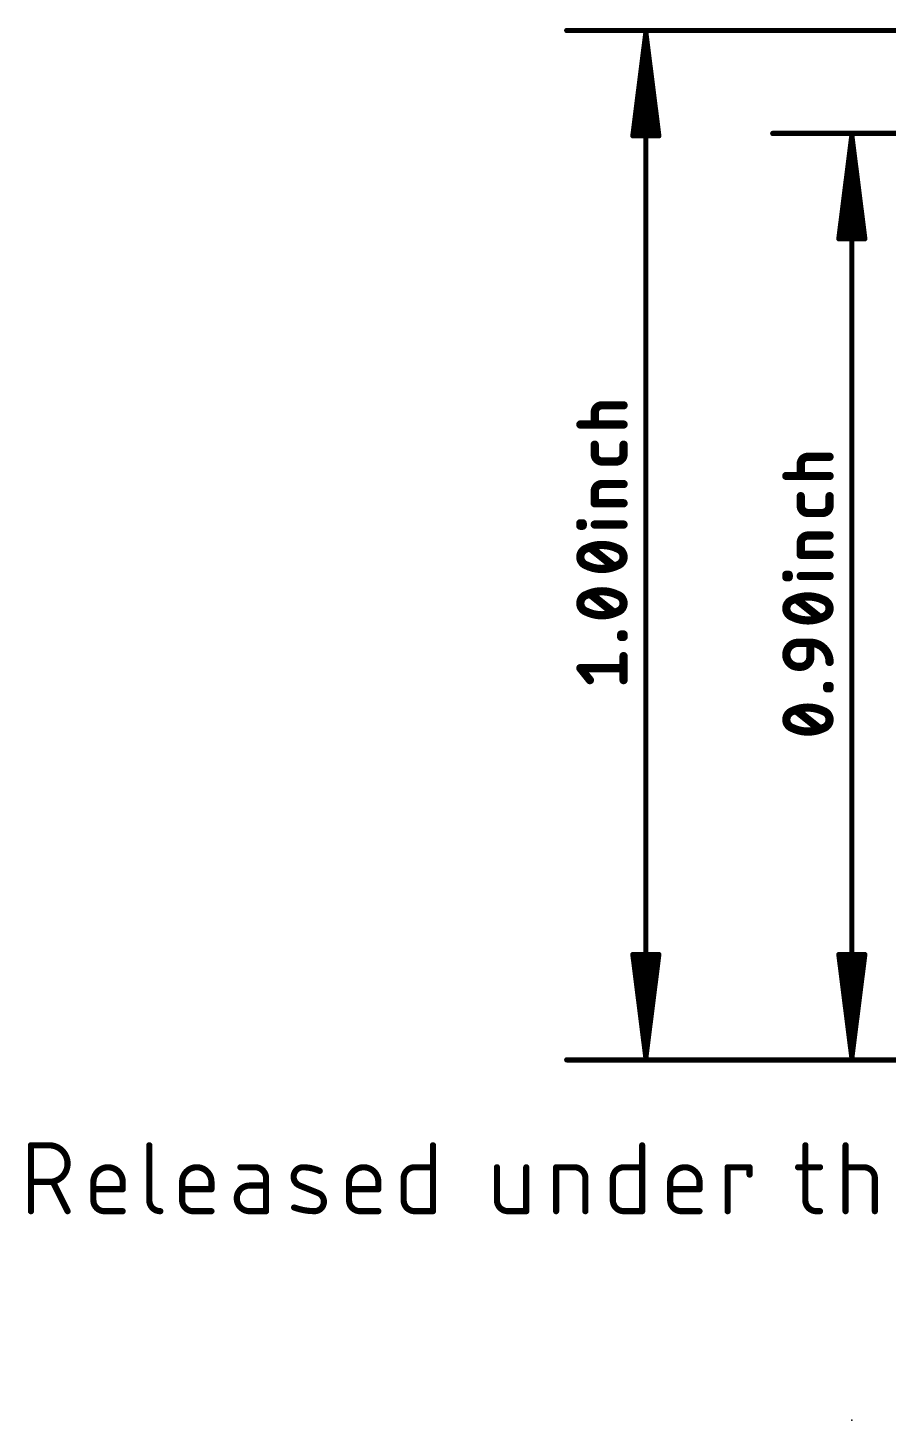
# Model space of a CAD drawing. Extents: x -27.9 to 58.7, y -12 to 40.1.
# Drawn here: x -27.94 to -6.72, y -8.89 to 25.46 of the extents above; entities that cross this region are included whole.
import ezdxf

# ---------------------------------------------------------------- set-up
doc = ezdxf.new("R2010")
doc.units = 0
for name, color, linetype in [('23', 53, 'CONTINUOUS'), ('47', 253, 'CONTINUOUS'), ('51', 53, 'CONTINUOUS')]:
    doc.layers.add(name, color=color, linetype=linetype)

msp = doc.modelspace()

# ---------------------------------------------------------------- linework, layer by layer
at = {"layer": '23'}
msp.add_point((-7.62, -8.89), dxfattribs=at)
at = {"layer": '47'}
for points, const_width in [([(0, 25.4), (-14.65, 25.4)], 0.13), ([(-12.7, 25.335), (-13.0192, 22.8)], 0.13), ([(-12.7, 25.335), (-12.96, 22.8)], 0.13), ([(-12.7, 25.335), (-12.83, 22.8)], 0.13), ([(-12.7, 0.065), (-12.7, 25.335)], 0.13), ([(-12.3808, 22.8), (-12.7, 25.335)], 0.13), ([(-12.57, 22.8), (-12.7, 25.335)], 0.13), ([(-12.44, 22.8), (-12.7, 25.335)], 0.13), ([(-13.0192, 22.8), (-12.3808, 22.8)], 0.13), ([(0, 22.86), (-9.57, 22.86)], 0.13), ([(-7.62, 22.795), (-7.9392, 20.26)], 0.13), ([(-7.62, 22.795), (-7.88, 20.26)], 0.13), ([(-7.62, 22.795), (-7.75, 20.26)], 0.13), ([(-7.62, 0.065), (-7.62, 22.795)], 0.13), ([(-7.3008, 20.26), (-7.62, 22.795)], 0.13), ([(-7.49, 20.26), (-7.62, 22.795)], 0.13), ([(-7.36, 20.26), (-7.62, 22.795)], 0.13), ([(-7.9392, 20.26), (-7.3008, 20.26)], 0.13), ([(-13.7825, 16.1514), (-13.2491, 16.1514)], 0.2032), ([(-13.9603, 15.6773), (-13.9603, 15.9736)], 0.2032), ([(-13.2491, 15.6773), (-14.3159, 15.6773)], 0.2032), ([(-13.9603, 14.9426), (-13.9603, 15.1797)], 0.2032), ([(-13.2491, 15.1797), (-13.2491, 14.9426)], 0.2032), ([(-13.4269, 14.7648), (-13.7825, 14.7648)], 0.2032), ([(-8.8803, 14.4073), (-8.8803, 14.7036)], 0.2032), ([(-8.7025, 14.8814), (-8.1691, 14.8814)], 0.2032), ([(-8.1691, 14.4073), (-9.2359, 14.4073)], 0.2032), ([(-13.9603, 13.7342), (-13.9603, 14.0305)], 0.2032), ([(-13.7825, 14.2083), (-13.2491, 14.2083)], 0.2032), ([(-13.2491, 13.7342), (-13.9603, 13.7342)], 0.2032), ([(-8.8803, 13.6726), (-8.8803, 13.9097)], 0.2032), ([(-8.1691, 13.9097), (-8.1691, 13.6726)], 0.2032), ([(-8.3469, 13.4948), (-8.7025, 13.4948)], 0.2032), ([(-14.3159, 13.1796), (-14.3159, 13.2389)], 0.2032), ([(-14.3159, 13.2389), (-14.2566, 13.2389)], 0.2032), ([(-14.2566, 13.1796), (-14.3159, 13.1796)], 0.2032), ([(-14.2566, 13.2389), (-14.2566, 13.1796)], 0.2032), ([(-13.2491, 13.2092), (-13.9603, 13.2092)], 0.2032), ([(-13.4862, 12.1721), (-14.0788, 12.6462)], 0.2032), ([(-8.8803, 12.4642), (-8.8803, 12.7605)], 0.2032), ([(-8.7025, 12.9383), (-8.1691, 12.9383)], 0.2032), ([(-8.1691, 12.4642), (-8.8803, 12.4642)], 0.2032), ([(-9.2359, 11.9096), (-9.2359, 11.9689)], 0.2032), ([(-9.2359, 11.9689), (-9.1766, 11.9689)], 0.2032), ([(-9.1766, 11.9689), (-9.1766, 11.9096)], 0.2032), ([(-8.1691, 11.9392), (-8.8803, 11.9392)], 0.2032), ([(-9.1766, 11.9096), (-9.2359, 11.9096)], 0.2032), ([(-13.4862, 11.0291), (-14.0788, 11.5032)], 0.2032), ([(-8.4062, 10.9021), (-8.9988, 11.3762)], 0.2032), ([(-13.3084, 10.4364), (-13.3084, 10.4957)], 0.2032), ([(-13.3084, 10.4957), (-13.2491, 10.4957)], 0.2032), ([(-13.2491, 10.4364), (-13.3084, 10.4364)], 0.2032), ([(-13.2491, 10.4957), (-13.2491, 10.4364)], 0.2032), ([(-8.9396, 10.2925), (-8.6432, 10.2925)], 0.2032), ([(-8.6432, 10.2925), (-8.6432, 9.9369)], 0.2032), ([(-13.2491, 9.3696), (-13.2491, 9.9623)], 0.2032), ([(-14.0788, 9.3696), (-14.3159, 9.6659)], 0.2032), ([(-14.3159, 9.6659), (-13.2491, 9.6659)], 0.2032), ([(-8.8803, 9.6998), (-8.9396, 9.6998)], 0.2032), ([(-8.2284, 9.1664), (-8.2284, 9.2257)], 0.2032), ([(-8.2284, 9.2257), (-8.1691, 9.2257)], 0.2032), ([(-8.1691, 9.2257), (-8.1691, 9.1664)], 0.2032), ([(-8.1691, 9.1664), (-8.2284, 9.1664)], 0.2032), ([(-8.4062, 8.1589), (-8.9988, 8.633)], 0.2032), ([(-12.7, 0.065), (-13.0192, 2.6)], 0.13), ([(-13.0192, 2.6), (-12.3808, 2.6)], 0.13), ([(-12.7, 0.065), (-12.96, 2.6)], 0.13), ([(-12.7, 0.065), (-12.83, 2.6)], 0.13), ([(-12.3808, 2.6), (-12.7, 0.065)], 0.13), ([(-12.57, 2.6), (-12.7, 0.065)], 0.13), ([(-12.44, 2.6), (-12.7, 0.065)], 0.13), ([(-7.62, 0.065), (-7.9392, 2.6)], 0.13), ([(-7.9392, 2.6), (-7.3008, 2.6)], 0.13), ([(-7.62, 0.065), (-7.88, 2.6)], 0.13), ([(-7.62, 0.065), (-7.75, 2.6)], 0.13), ([(-7.3008, 2.6), (-7.62, 0.065)], 0.13), ([(-7.49, 2.6), (-7.62, 0.065)], 0.13), ([(-7.36, 2.6), (-7.62, 0.065)], 0.13), ([(0, 0), (-14.65, 0)], 0.13), ([(0, 0), (-9.57, 0)], 0.13)]:
    msp.add_lwpolyline(points, dxfattribs=dict(at, const_width=const_width))
for points, const_width in [([(-14.65, 25.4325, 1), (-14.65, 25.3675)], 0.065), ([(-12.6675, 25.335, 1), (-12.7325, 25.335)], 0.065), ([(-12.6678, 25.3391, 1), (-12.7322, 25.3309)], 0.065), ([(-12.6675, 25.3333, 1), (-12.7325, 25.3367)], 0.065), ([(-12.6675, 25.3367, 1), (-12.7325, 25.3333)], 0.065), ([(-12.6677, 25.3383, 1), (-12.7323, 25.3317)], 0.065), ([(-12.6677, 25.3317, 1), (-12.7323, 25.3383)], 0.065), ([(-12.6678, 25.3309, 1), (-12.7322, 25.3391)], 0.065), ([(-13.0515, 22.8041, 1), (-12.987, 22.7959)], 0.065), ([(-13.0192, 22.8325, 1), (-13.0192, 22.7675)], 0.065), ([(-12.9923, 22.8033, 1), (-12.9277, 22.7967)], 0.065), ([(-12.8625, 22.8017, 1), (-12.7975, 22.7983)], 0.065), ([(-12.6025, 22.7983, 1), (-12.5375, 22.8017)], 0.065), ([(-12.4723, 22.7967, 1), (-12.4077, 22.8033)], 0.065), ([(-12.413, 22.7959, 1), (-12.3485, 22.8041)], 0.065), ([(-12.3808, 22.7675, 1), (-12.3808, 22.8325)], 0.065), ([(-9.57, 22.8925, 1), (-9.57, 22.8275)], 0.065), ([(-7.5875, 22.795, 1), (-7.6525, 22.795)], 0.065), ([(-7.5878, 22.7991, 1), (-7.6522, 22.7909)], 0.065), ([(-7.5875, 22.7933, 1), (-7.6525, 22.7967)], 0.065), ([(-7.5875, 22.7967, 1), (-7.6525, 22.7933)], 0.065), ([(-7.5877, 22.7983, 1), (-7.6523, 22.7917)], 0.065), ([(-7.5877, 22.7917, 1), (-7.6523, 22.7983)], 0.065), ([(-7.5878, 22.7909, 1), (-7.6522, 22.7991)], 0.065), ([(-7.9715, 20.2641, 1), (-7.907, 20.2559)], 0.065), ([(-7.9392, 20.2925, 1), (-7.9392, 20.2275)], 0.065), ([(-7.9123, 20.2633, 1), (-7.8477, 20.2567)], 0.065), ([(-7.7825, 20.2617, 1), (-7.7175, 20.2583)], 0.065), ([(-7.5225, 20.2583, 1), (-7.4575, 20.2617)], 0.065), ([(-7.3923, 20.2567, 1), (-7.3277, 20.2633)], 0.065), ([(-7.333, 20.2559, 1), (-7.2685, 20.2641)], 0.065), ([(-7.3008, 20.2275, 1), (-7.3008, 20.2925)], 0.065), ([(-13.7825, 16.1514, 0.4142), (-13.9603, 15.9736)], 0.2032), ([(-13.7825, 16.2022, 1), (-13.7825, 16.1006)], 0.1016), ([(-13.7825, 16.1006, 1), (-13.7825, 16.2022)], 0.1016), ([(-13.2491, 16.1006, 1), (-13.2491, 16.2022)], 0.1016), ([(-13.9095, 15.9736, 1), (-14.0111, 15.9736)], 0.1016), ([(-14.0111, 15.9736, 1), (-13.9095, 15.9736)], 0.1016), ([(-14.3159, 15.7281, 1), (-14.3159, 15.6265)], 0.1016), ([(-14.0111, 15.6773, 1), (-13.9095, 15.6773)], 0.1016), ([(-13.2491, 15.6265, 1), (-13.2491, 15.7281)], 0.1016), ([(-13.9095, 15.1797, 1), (-14.0111, 15.1797)], 0.1016), ([(-13.1983, 15.1797, 1), (-13.2999, 15.1797)], 0.1016), ([(-13.9603, 14.9426, 0.4142), (-13.7825, 14.7648)], 0.2032), ([(-13.9095, 14.9426, 1), (-14.0111, 14.9426)], 0.1016), ([(-14.0111, 14.9426, 1), (-13.9095, 14.9426)], 0.1016), ([(-13.7825, 14.8156, 1), (-13.7825, 14.714)], 0.1016), ([(-13.7825, 14.714, 1), (-13.7825, 14.8156)], 0.1016), ([(-13.4269, 14.7648, 0.4142), (-13.2491, 14.9426)], 0.2032), ([(-13.4269, 14.8156, 1), (-13.4269, 14.714)], 0.1016), ([(-13.4269, 14.714, 1), (-13.4269, 14.8156)], 0.1016), ([(-13.1983, 14.9426, 1), (-13.2999, 14.9426)], 0.1016), ([(-13.2999, 14.9426, 1), (-13.1983, 14.9426)], 0.1016), ([(-8.7025, 14.8814, 0.4142), (-8.8803, 14.7036)], 0.2032), ([(-8.8295, 14.7036, 1), (-8.9311, 14.7036)], 0.1016), ([(-8.7025, 14.9322, 1), (-8.7025, 14.8306)], 0.1016), ([(-8.7025, 14.8306, 1), (-8.7025, 14.9322)], 0.1016), ([(-8.1691, 14.8306, 1), (-8.1691, 14.9322)], 0.1016), ([(-9.2359, 14.4581, 1), (-9.2359, 14.3565)], 0.1016), ([(-8.9311, 14.7036, 1), (-8.8295, 14.7036)], 0.1016), ([(-8.9311, 14.4073, 1), (-8.8295, 14.4073)], 0.1016), ([(-8.1691, 14.3565, 1), (-8.1691, 14.4581)], 0.1016), ([(-13.7825, 14.2083, 0.4142), (-13.9603, 14.0305)], 0.2032), ([(-13.9095, 14.0305, 1), (-14.0111, 14.0305)], 0.1016), ([(-13.7825, 14.2591, 1), (-13.7825, 14.1575)], 0.1016), ([(-13.7825, 14.1575, 1), (-13.7825, 14.2591)], 0.1016), ([(-13.2491, 14.1575, 1), (-13.2491, 14.2591)], 0.1016), ([(-14.0111, 14.0305, 1), (-13.9095, 14.0305)], 0.1016), ([(-13.9603, 13.785, 1), (-13.9603, 13.6834)], 0.1016), ([(-14.0111, 13.7342, 1), (-13.9095, 13.7342)], 0.1016), ([(-13.2491, 13.6834, 1), (-13.2491, 13.785)], 0.1016), ([(-8.8295, 13.9097, 1), (-8.9311, 13.9097)], 0.1016), ([(-8.8803, 13.6726, 0.4142), (-8.7025, 13.4948)], 0.2032), ([(-8.8295, 13.6726, 1), (-8.9311, 13.6726)], 0.1016), ([(-8.3469, 13.4948, 0.4142), (-8.1691, 13.6726)], 0.2032), ([(-8.1183, 13.9097, 1), (-8.2199, 13.9097)], 0.1016), ([(-8.1183, 13.6726, 1), (-8.2199, 13.6726)], 0.1016), ([(-8.9311, 13.6726, 1), (-8.8295, 13.6726)], 0.1016), ([(-8.7025, 13.5456, 1), (-8.7025, 13.444)], 0.1016), ([(-8.7025, 13.444, 1), (-8.7025, 13.5456)], 0.1016), ([(-8.3469, 13.5456, 1), (-8.3469, 13.444)], 0.1016), ([(-8.3469, 13.444, 1), (-8.3469, 13.5456)], 0.1016), ([(-8.2199, 13.6726, 1), (-8.1183, 13.6726)], 0.1016), ([(-14.2651, 13.2389, 1), (-14.3667, 13.2389)], 0.1016), ([(-14.3159, 13.2897, 1), (-14.3159, 13.1881)], 0.1016), ([(-14.3159, 13.2304, 1), (-14.3159, 13.1288)], 0.1016), ([(-14.3667, 13.1796, 1), (-14.2651, 13.1796)], 0.1016), ([(-14.2058, 13.2389, 1), (-14.3074, 13.2389)], 0.1016), ([(-14.3074, 13.1796, 1), (-14.2058, 13.1796)], 0.1016), ([(-14.2566, 13.1881, 1), (-14.2566, 13.2897)], 0.1016), ([(-14.2566, 13.1288, 1), (-14.2566, 13.2304)], 0.1016), ([(-13.9603, 13.26, 1), (-13.9603, 13.1584)], 0.1016), ([(-13.2491, 13.1584, 1), (-13.2491, 13.26)], 0.1016), ([(-14.1677, 12.6166, 0.3205), (-14.3159, 12.4091)], 0.2032), ([(-13.7825, 12.7055, 0.1139), (-14.1677, 12.6166)], 0.2032), ([(-14.19, 12.6622, 1), (-14.1455, 12.5709)], 0.1016), ([(-14.1513, 12.5685, 1), (-14.1842, 12.6646)], 0.1016), ([(-14.0471, 12.6859, 1), (-14.1106, 12.6065)], 0.1016), ([(-13.3973, 12.6166, 0.1139), (-13.7825, 12.7055)], 0.2032), ([(-13.7825, 12.7563, 1), (-13.7825, 12.6547)], 0.1016), ([(-13.7825, 12.6547, 1), (-13.7825, 12.7563)], 0.1016), ([(-13.2491, 12.4091, 0.3205), (-13.3973, 12.6166)], 0.2032), ([(-13.3808, 12.6646, 1), (-13.4137, 12.5685)], 0.1016), ([(-13.4195, 12.5709, 1), (-13.375, 12.6622)], 0.1016), ([(-8.7025, 12.9383, 0.4142), (-8.8803, 12.7605)], 0.2032), ([(-8.8295, 12.7605, 1), (-8.9311, 12.7605)], 0.1016), ([(-8.9311, 12.7605, 1), (-8.8295, 12.7605)], 0.1016), ([(-8.7025, 12.9891, 1), (-8.7025, 12.8875)], 0.1016), ([(-8.7025, 12.8875, 1), (-8.7025, 12.9891)], 0.1016), ([(-8.1691, 12.8875, 1), (-8.1691, 12.9891)], 0.1016), ([(-14.3159, 12.4091, 0.3205), (-14.1677, 12.2017)], 0.2032), ([(-14.2651, 12.4091, 1), (-14.3667, 12.4091)], 0.1016), ([(-14.3667, 12.4091, 1), (-14.2651, 12.4091)], 0.1016), ([(-13.3973, 12.2017, 0.3205), (-13.2491, 12.4091)], 0.2032), ([(-13.1983, 12.4091, 1), (-13.2999, 12.4091)], 0.1016), ([(-13.2999, 12.4091, 1), (-13.1983, 12.4091)], 0.1016), ([(-8.8803, 12.515, 1), (-8.8803, 12.4134)], 0.1016), ([(-8.9311, 12.4642, 1), (-8.8295, 12.4642)], 0.1016), ([(-8.1691, 12.4134, 1), (-8.1691, 12.515)], 0.1016), ([(-14.1455, 12.2474, 1), (-14.19, 12.156)], 0.1016), ([(-14.1677, 12.2017, 0.1139), (-13.7825, 12.1128)], 0.2032), ([(-14.1842, 12.1536, 1), (-14.1513, 12.2497)], 0.1016), ([(-13.7825, 12.1128, 0.1139), (-13.3973, 12.2017)], 0.2032), ([(-13.7825, 12.1636, 1), (-13.7825, 12.062)], 0.1016), ([(-13.7825, 12.062, 1), (-13.7825, 12.1636)], 0.1016), ([(-13.5179, 12.1324, 1), (-13.4544, 12.2117)], 0.1016), ([(-13.4137, 12.2498, 1), (-13.3808, 12.1536)], 0.1016), ([(-13.375, 12.156, 1), (-13.4195, 12.2474)], 0.1016), ([(-9.1851, 11.9689, 1), (-9.2867, 11.9689)], 0.1016), ([(-9.2359, 12.0197, 1), (-9.2359, 11.9181)], 0.1016), ([(-9.1258, 11.9689, 1), (-9.2274, 11.9689)], 0.1016), ([(-9.1766, 11.9181, 1), (-9.1766, 12.0197)], 0.1016), ([(-8.8803, 11.99, 1), (-8.8803, 11.8884)], 0.1016), ([(-8.1691, 11.8884, 1), (-8.1691, 11.99)], 0.1016), ([(-9.2359, 11.9604, 1), (-9.2359, 11.8588)], 0.1016), ([(-9.2867, 11.9096, 1), (-9.1851, 11.9096)], 0.1016), ([(-9.2274, 11.9096, 1), (-9.1258, 11.9096)], 0.1016), ([(-9.1766, 11.8588, 1), (-9.1766, 11.9604)], 0.1016), ([(-14.1677, 11.4736, 0.3205), (-14.3159, 11.2661)], 0.2032), ([(-14.3159, 11.2661, 0.3205), (-14.1677, 11.0587)], 0.2032), ([(-14.2651, 11.2661, 1), (-14.3667, 11.2661)], 0.1016), ([(-13.7825, 11.5625, 0.1139), (-14.1677, 11.4736)], 0.2032), ([(-14.19, 11.5192, 1), (-14.1455, 11.4279)], 0.1016), ([(-14.1513, 11.4255, 1), (-14.1842, 11.5216)], 0.1016), ([(-14.0471, 11.5429, 1), (-14.1106, 11.4635)], 0.1016), ([(-13.3973, 11.4736, 0.1139), (-13.7825, 11.5625)], 0.2032), ([(-13.7825, 11.6133, 1), (-13.7825, 11.5117)], 0.1016), ([(-13.7825, 11.5117, 1), (-13.7825, 11.6133)], 0.1016), ([(-13.2491, 11.2661, 0.3205), (-13.3973, 11.4736)], 0.2032), ([(-13.3973, 11.0587, 0.3205), (-13.2491, 11.2661)], 0.2032), ([(-13.3808, 11.5216, 1), (-13.4137, 11.4255)], 0.1016), ([(-13.4195, 11.4279, 1), (-13.375, 11.5192)], 0.1016), ([(-13.1983, 11.2661, 1), (-13.2999, 11.2661)], 0.1016), ([(-9.0877, 11.3466, 0.3205), (-9.2359, 11.1391)], 0.2032), ([(-8.7025, 11.4355, 0.1139), (-9.0877, 11.3466)], 0.2032), ([(-9.11, 11.3922, 1), (-9.0655, 11.3009)], 0.1016), ([(-9.0713, 11.2985, 1), (-9.1042, 11.3946)], 0.1016), ([(-8.9671, 11.4159, 1), (-9.0306, 11.3365)], 0.1016), ([(-8.3173, 11.3466, 0.1139), (-8.7025, 11.4355)], 0.2032), ([(-8.7025, 11.4863, 1), (-8.7025, 11.3847)], 0.1016), ([(-8.7025, 11.3847, 1), (-8.7025, 11.4863)], 0.1016), ([(-8.1691, 11.1391, 0.3205), (-8.3173, 11.3466)], 0.2032), ([(-8.3008, 11.3946, 1), (-8.3337, 11.2985)], 0.1016), ([(-8.3395, 11.3009, 1), (-8.295, 11.3922)], 0.1016), ([(-14.3667, 11.2661, 1), (-14.2651, 11.2661)], 0.1016), ([(-14.1455, 11.1044, 1), (-14.19, 11.013)], 0.1016), ([(-14.1677, 11.0587, 0.1139), (-13.7825, 10.9698)], 0.2032), ([(-14.1842, 11.0106, 1), (-14.1513, 11.1068)], 0.1016), ([(-13.7825, 10.9698, 0.1139), (-13.3973, 11.0587)], 0.2032), ([(-13.7825, 11.0206, 1), (-13.7825, 10.919)], 0.1016), ([(-13.7825, 10.919, 1), (-13.7825, 11.0206)], 0.1016), ([(-13.5179, 10.9894, 1), (-13.4544, 11.0687)], 0.1016), ([(-13.4137, 11.1068, 1), (-13.3808, 11.0106)], 0.1016), ([(-13.375, 11.013, 1), (-13.4195, 11.1044)], 0.1016), ([(-13.2999, 11.2661, 1), (-13.1983, 11.2661)], 0.1016), ([(-9.2359, 11.1391, 0.3205), (-9.0877, 10.9317)], 0.2032), ([(-9.1851, 11.1391, 1), (-9.2867, 11.1391)], 0.1016), ([(-9.2867, 11.1391, 1), (-9.1851, 11.1391)], 0.1016), ([(-9.0655, 10.9774, 1), (-9.11, 10.886)], 0.1016), ([(-9.0877, 10.9317, 0.1139), (-8.7025, 10.8428)], 0.2032), ([(-9.1042, 10.8836, 1), (-9.0713, 10.9797)], 0.1016), ([(-8.7025, 10.8428, 0.1139), (-8.3173, 10.9317)], 0.2032), ([(-8.3173, 10.9317, 0.3205), (-8.1691, 11.1391)], 0.2032), ([(-8.3337, 10.9798, 1), (-8.3008, 10.8836)], 0.1016), ([(-8.295, 10.886, 1), (-8.3395, 10.9774)], 0.1016), ([(-8.1183, 11.1391, 1), (-8.2199, 11.1391)], 0.1016), ([(-8.2199, 11.1391, 1), (-8.1183, 11.1391)], 0.1016), ([(-8.7025, 10.8936, 1), (-8.7025, 10.792)], 0.1016), ([(-8.7025, 10.792, 1), (-8.7025, 10.8936)], 0.1016), ([(-8.4379, 10.8624, 1), (-8.3744, 10.9417)], 0.1016), ([(-13.2576, 10.4957, 1), (-13.3592, 10.4957)], 0.1016), ([(-13.3084, 10.5465, 1), (-13.3084, 10.4449)], 0.1016), ([(-13.3084, 10.4872, 1), (-13.3084, 10.3856)], 0.1016), ([(-13.3592, 10.4364, 1), (-13.2576, 10.4364)], 0.1016), ([(-13.1983, 10.4957, 1), (-13.2999, 10.4957)], 0.1016), ([(-13.2999, 10.4364, 1), (-13.1983, 10.4364)], 0.1016), ([(-13.2491, 10.4449, 1), (-13.2491, 10.5465)], 0.1016), ([(-13.2491, 10.3856, 1), (-13.2491, 10.4872)], 0.1016), ([(-8.9396, 10.2925, 1), (-8.9396, 9.6998)], 0.2032), ([(-8.9396, 10.3433, 1), (-8.9396, 10.2417)], 0.1016), ([(-8.9396, 10.2417, 1), (-8.9396, 10.3433)], 0.1016), ([(-8.5924, 10.2925, 1), (-8.694, 10.2925)], 0.1016), ([(-8.1691, 9.8183, 0.4142), (-8.6432, 10.2925)], 0.2032), ([(-8.6432, 10.3433, 1), (-8.6432, 10.2417)], 0.1016), ([(-8.6432, 10.2417, 1), (-8.6432, 10.3433)], 0.1016), ([(-13.1983, 9.9623, 1), (-13.2999, 9.9623)], 0.1016), ([(-8.8803, 9.6998, 0.4142), (-8.6432, 9.9369)], 0.2032), ([(-8.5924, 9.9369, 1), (-8.694, 9.9369)], 0.1016), ([(-8.694, 9.9369, 1), (-8.5924, 9.9369)], 0.1016), ([(-14.2762, 9.6977, 1), (-14.3556, 9.6342)], 0.1016), ([(-14.3159, 9.7167, 1), (-14.3159, 9.6151)], 0.1016), ([(-13.2491, 9.6151, 1), (-13.2491, 9.7167)], 0.1016), ([(-8.9396, 9.7506, 1), (-8.9396, 9.649)], 0.1016), ([(-8.9396, 9.649, 1), (-8.9396, 9.7506)], 0.1016), ([(-8.8803, 9.7506, 1), (-8.8803, 9.649)], 0.1016), ([(-8.8803, 9.649, 1), (-8.8803, 9.7506)], 0.1016), ([(-8.2199, 9.8183, 1), (-8.1183, 9.8183)], 0.1016), ([(-14.1185, 9.3379, 1), (-14.0392, 9.4013)], 0.1016), ([(-13.2999, 9.3696, 1), (-13.1983, 9.3696)], 0.1016), ([(-8.1776, 9.2257, 1), (-8.2792, 9.2257)], 0.1016), ([(-8.2284, 9.2765, 1), (-8.2284, 9.1749)], 0.1016), ([(-8.1183, 9.2257, 1), (-8.2199, 9.2257)], 0.1016), ([(-8.1691, 9.1749, 1), (-8.1691, 9.2765)], 0.1016), ([(-8.2284, 9.2172, 1), (-8.2284, 9.1156)], 0.1016), ([(-8.2792, 9.1664, 1), (-8.1776, 9.1664)], 0.1016), ([(-8.2199, 9.1664, 1), (-8.1183, 9.1664)], 0.1016), ([(-8.1691, 9.1156, 1), (-8.1691, 9.2172)], 0.1016), ([(-9.0877, 8.6034, 0.3205), (-9.2359, 8.3959)], 0.2032), ([(-8.7025, 8.6923, 0.1139), (-9.0877, 8.6034)], 0.2032), ([(-9.11, 8.649, 1), (-9.0655, 8.5577)], 0.1016), ([(-9.0713, 8.5553, 1), (-9.1042, 8.6514)], 0.1016), ([(-8.9671, 8.6727, 1), (-9.0306, 8.5933)], 0.1016), ([(-8.3173, 8.6034, 0.1139), (-8.7025, 8.6923)], 0.2032), ([(-8.7025, 8.7431, 1), (-8.7025, 8.6415)], 0.1016), ([(-8.7025, 8.6415, 1), (-8.7025, 8.7431)], 0.1016), ([(-8.1691, 8.3959, 0.3205), (-8.3173, 8.6034)], 0.2032), ([(-8.3008, 8.6514, 1), (-8.3337, 8.5553)], 0.1016), ([(-8.3395, 8.5577, 1), (-8.295, 8.649)], 0.1016), ([(-9.2359, 8.3959, 0.3205), (-9.0877, 8.1885)], 0.2032), ([(-9.1851, 8.3959, 1), (-9.2867, 8.3959)], 0.1016), ([(-9.2867, 8.3959, 1), (-9.1851, 8.3959)], 0.1016), ([(-9.0655, 8.2342, 1), (-9.11, 8.1428)], 0.1016), ([(-9.0877, 8.1885, 0.1139), (-8.7025, 8.0996)], 0.2032), ([(-9.1042, 8.1404, 1), (-9.0713, 8.2366)], 0.1016), ([(-8.7025, 8.0996, 0.1139), (-8.3173, 8.1885)], 0.2032), ([(-8.4379, 8.1192, 1), (-8.3744, 8.1985)], 0.1016), ([(-8.3173, 8.1885, 0.3205), (-8.1691, 8.3959)], 0.2032), ([(-8.3337, 8.2366, 1), (-8.3008, 8.1405)], 0.1016), ([(-8.295, 8.1428, 1), (-8.3395, 8.2342)], 0.1016), ([(-8.1183, 8.3959, 1), (-8.2199, 8.3959)], 0.1016), ([(-8.2199, 8.3959, 1), (-8.1183, 8.3959)], 0.1016), ([(-8.7025, 8.1504, 1), (-8.7025, 8.0488)], 0.1016), ([(-8.7025, 8.0488, 1), (-8.7025, 8.1504)], 0.1016), ([(-12.987, 2.6041, 1), (-13.0515, 2.5959)], 0.065), ([(-13.0192, 2.6325, 1), (-13.0192, 2.5675)], 0.065), ([(-12.9277, 2.6033, 1), (-12.9923, 2.5967)], 0.065), ([(-12.7975, 2.6017, 1), (-12.8625, 2.5983)], 0.065), ([(-12.5375, 2.5983, 1), (-12.6025, 2.6017)], 0.065), ([(-12.4077, 2.5967, 1), (-12.4723, 2.6033)], 0.065), ([(-12.3485, 2.5959, 1), (-12.413, 2.6041)], 0.065), ([(-12.3808, 2.5675, 1), (-12.3808, 2.6325)], 0.065), ([(-7.907, 2.6041, 1), (-7.9715, 2.5959)], 0.065), ([(-7.9392, 2.6325, 1), (-7.9392, 2.5675)], 0.065), ([(-7.8477, 2.6033, 1), (-7.9123, 2.5967)], 0.065), ([(-7.7175, 2.6017, 1), (-7.7825, 2.5983)], 0.065), ([(-7.4575, 2.5983, 1), (-7.5225, 2.6017)], 0.065), ([(-7.3277, 2.5967, 1), (-7.3923, 2.6033)], 0.065), ([(-7.2685, 2.5959, 1), (-7.333, 2.6041)], 0.065), ([(-7.3008, 2.5675, 1), (-7.3008, 2.6325)], 0.065), ([(-14.65, 0.0325, 1), (-14.65, -0.0325)], 0.065), ([(-12.7322, 0.0691, 1), (-12.6678, 0.0609)], 0.065), ([(-12.7323, 0.0683, 1), (-12.6677, 0.0617)], 0.065), ([(-12.7325, 0.0633, 1), (-12.6675, 0.0667)], 0.065), ([(-12.7325, 0.0667, 1), (-12.6675, 0.0633)], 0.065), ([(-12.7325, 0.065, 1), (-12.6675, 0.065)], 0.065), ([(-12.7323, 0.0617, 1), (-12.6677, 0.0683)], 0.065), ([(-12.7322, 0.0609, 1), (-12.6678, 0.0691)], 0.065), ([(-9.57, 0.0325, 1), (-9.57, -0.0325)], 0.065), ([(-7.6522, 0.0691, 1), (-7.5878, 0.0609)], 0.065), ([(-7.6523, 0.0683, 1), (-7.5877, 0.0617)], 0.065), ([(-7.6525, 0.0633, 1), (-7.5875, 0.0667)], 0.065), ([(-7.6525, 0.0667, 1), (-7.5875, 0.0633)], 0.065), ([(-7.6525, 0.065, 1), (-7.5875, 0.065)], 0.065), ([(-7.6523, 0.0617, 1), (-7.5877, 0.0683)], 0.065), ([(-7.6522, 0.0609, 1), (-7.5878, 0.0691)], 0.065)]:
    msp.add_lwpolyline(points, format="xyb", dxfattribs=dict(at, const_width=const_width))
at = {"layer": '51', "const_width": 0.1524}
for points in [[(-27.8638, -3.7338), (-27.8638, -2.1082)], [(-27.8638, -2.1082), (-27.4122, -2.1082)], [(-24.9453, -2.1082), (-24.9453, -3.4629)], [(-17.9493, -2.1082), (-17.9493, -3.7338)], [(-12.791, -2.1082), (-12.791, -3.7338)], [(-8.7659, -2.1082), (-8.7659, -3.4629)], [(-7.7747, -3.7338), (-7.7747, -2.1082)], [(-22.3364, -2.6501), (-22.6977, -2.6501)], [(-18.4008, -2.6501), (-17.9493, -2.6501)], [(-16.3719, -2.6501), (-16.3719, -3.4629)], [(-15.6494, -3.7338), (-15.6494, -2.6501)], [(-14.9129, -3.7338), (-14.9129, -2.6501)], [(-14.9129, -2.6501), (-14.4614, -2.6501)], [(-13.2425, -2.6501), (-12.791, -2.6501)], [(-10.684, -3.7338), (-10.684, -2.6501)], [(-10.684, -2.6501), (-10.1422, -2.6501)], [(-10.1422, -2.6501), (-10.1422, -2.8307)], [(-8.9465, -2.6501), (-8.4046, -2.6501)], [(-7.7747, -2.6501), (-7.3231, -2.6501)], [(-27.4122, -3.0113), (-27.8638, -3.0113)], [(-26.9607, -3.7338), (-27.3219, -3.0113)], [(-26.3237, -3.4629), (-26.3237, -3.0113)], [(-25.6012, -3.0113), (-25.6012, -3.1919)], [(-24.1354, -3.4629), (-24.1354, -3.0113)], [(-23.4129, -3.0113), (-23.4129, -3.1919)], [(-22.0655, -3.1016), (-22.4719, -3.1016)], [(-22.0655, -3.7338), (-22.0655, -2.921)], [(-20.7868, -3.2822), (-21.2384, -3.1016)], [(-20.0191, -3.4629), (-20.0191, -3.0113)], [(-19.2966, -3.0113), (-19.2966, -3.1919)], [(-18.6718, -3.4629), (-18.6718, -2.921)], [(-14.1905, -2.921), (-14.1905, -3.7338)], [(-13.5135, -3.4629), (-13.5135, -2.921)], [(-12.0993, -3.4629), (-12.0993, -3.0113)], [(-11.3768, -3.0113), (-11.3768, -3.1919)], [(-7.0522, -2.921), (-7.0522, -3.7338)], [(-25.6012, -3.1919), (-26.3237, -3.1919)], [(-23.4129, -3.1919), (-24.1354, -3.1919)], [(-19.2966, -3.1919), (-20.0191, -3.1919)], [(-11.3768, -3.1919), (-12.0993, -3.1919)], [(-25.6012, -3.7338), (-26.0528, -3.7338)], [(-23.4129, -3.7338), (-23.8644, -3.7338)], [(-22.4719, -3.7338), (-22.0655, -3.7338)], [(-19.2966, -3.7338), (-19.7482, -3.7338)], [(-17.9493, -3.7338), (-18.4008, -3.7338)], [(-16.1009, -3.7338), (-15.6494, -3.7338)], [(-12.791, -3.7338), (-13.2425, -3.7338)], [(-11.3768, -3.7338), (-11.8284, -3.7338)], [(-8.4949, -3.7338), (-8.4046, -3.7338)]]:
    msp.add_lwpolyline(points, dxfattribs=at)
at = {"layer": '51'}
for points, const_width in [([(-27.8257, -2.1082, 1), (-27.9019, -2.1082)], 0.0762), ([(-27.8638, -2.0701, 1), (-27.8638, -2.1463)], 0.0762), ([(-27.4122, -3.0113, 1), (-27.4122, -2.1082)], 0.1524), ([(-27.4122, -2.0701, 1), (-27.4122, -2.1463)], 0.0762), ([(-27.4122, -2.1463, 1), (-27.4122, -2.0701)], 0.0762), ([(-24.9072, -2.1082, 1), (-24.9834, -2.1082)], 0.0762), ([(-17.9112, -2.1082, 1), (-17.9874, -2.1082)], 0.0762), ([(-12.7529, -2.1082, 1), (-12.8291, -2.1082)], 0.0762), ([(-8.7278, -2.1082, 1), (-8.804, -2.1082)], 0.0762), ([(-7.7366, -2.1082, 1), (-7.8128, -2.1082)], 0.0762), ([(-25.6012, -3.0113, 1), (-26.3237, -3.0113)], 0.1524), ([(-23.4129, -3.0113, 1), (-24.1354, -3.0113)], 0.1524), ([(-22.6977, -2.612, 1), (-22.6977, -2.6882)], 0.0762), ([(-22.0655, -2.921, 0.4142), (-22.3364, -2.6501)], 0.1524), ([(-22.3364, -2.612, 1), (-22.3364, -2.6882)], 0.0762), ([(-22.3364, -2.6882, 1), (-22.3364, -2.612)], 0.0762), ([(-21.1481, -2.6501, 0.8318), (-21.2384, -3.1016)], 0.1524), ([(-20.7417, -2.7404, 0.1026), (-21.1481, -2.6501)], 0.1524), ([(-21.1475, -2.612, 1), (-21.1486, -2.6882)], 0.0762), ([(-21.1486, -2.6882, 1), (-21.1475, -2.612)], 0.0762), ([(-20.7573, -2.7751, 1), (-20.726, -2.7056)], 0.0762), ([(-19.2966, -3.0113, 1), (-20.0191, -3.0113)], 0.1524), ([(-18.4008, -2.6501, 0.4142), (-18.6718, -2.921)], 0.1524), ([(-18.4008, -2.612, 1), (-18.4008, -2.6882)], 0.0762), ([(-18.4008, -2.6882, 1), (-18.4008, -2.612)], 0.0762), ([(-17.9493, -2.6882, 1), (-17.9493, -2.612)], 0.0762), ([(-16.3338, -2.6501, 1), (-16.41, -2.6501)], 0.0762), ([(-15.6113, -2.6501, 1), (-15.6875, -2.6501)], 0.0762), ([(-14.8748, -2.6501, 1), (-14.951, -2.6501)], 0.0762), ([(-14.9129, -2.612, 1), (-14.9129, -2.6882)], 0.0762), ([(-14.1905, -2.921, 0.4142), (-14.4614, -2.6501)], 0.1524), ([(-14.4614, -2.612, 1), (-14.4614, -2.6882)], 0.0762), ([(-14.4614, -2.6882, 1), (-14.4614, -2.612)], 0.0762), ([(-13.2425, -2.6501, 0.4142), (-13.5135, -2.921)], 0.1524), ([(-13.2425, -2.612, 1), (-13.2425, -2.6882)], 0.0762), ([(-13.2425, -2.6882, 1), (-13.2425, -2.612)], 0.0762), ([(-12.791, -2.6882, 1), (-12.791, -2.612)], 0.0762), ([(-11.3768, -3.0113, 1), (-12.0993, -3.0113)], 0.1524), ([(-10.6459, -2.6501, 1), (-10.7221, -2.6501)], 0.0762), ([(-10.684, -2.612, 1), (-10.684, -2.6882)], 0.0762), ([(-10.1041, -2.6501, 1), (-10.1803, -2.6501)], 0.0762), ([(-10.1422, -2.6882, 1), (-10.1422, -2.612)], 0.0762), ([(-8.9465, -2.612, 1), (-8.9465, -2.6882)], 0.0762), ([(-8.4046, -2.6882, 1), (-8.4046, -2.612)], 0.0762), ([(-7.7747, -2.612, 1), (-7.7747, -2.6882)], 0.0762), ([(-7.0522, -2.921, 0.4142), (-7.3231, -2.6501)], 0.1524), ([(-7.3231, -2.612, 1), (-7.3231, -2.6882)], 0.0762), ([(-7.3231, -2.6882, 1), (-7.3231, -2.612)], 0.0762), ([(-27.8638, -2.9732, 1), (-27.8638, -3.0494)], 0.0762), ([(-27.4122, -2.9732, 1), (-27.4122, -3.0494)], 0.0762), ([(-27.4122, -3.0494, 1), (-27.4122, -2.9732)], 0.0762), ([(-27.2879, -2.9943, 1), (-27.356, -3.0284)], 0.0762), ([(-26.2856, -3.0113, 1), (-26.3618, -3.0113)], 0.0762), ([(-26.3618, -3.0113, 1), (-26.2856, -3.0113)], 0.0762), ([(-25.5631, -3.0113, 1), (-25.6393, -3.0113)], 0.0762), ([(-25.6393, -3.0113, 1), (-25.5631, -3.0113)], 0.0762), ([(-24.0973, -3.0113, 1), (-24.1735, -3.0113)], 0.0762), ([(-24.1735, -3.0113, 1), (-24.0973, -3.0113)], 0.0762), ([(-23.3748, -3.0113, 1), (-23.451, -3.0113)], 0.0762), ([(-23.451, -3.0113, 1), (-23.3748, -3.0113)], 0.0762), ([(-22.4719, -3.1016, 1), (-22.4719, -3.7338)], 0.1524), ([(-22.4719, -3.0635, 1), (-22.4719, -3.1397)], 0.0762), ([(-22.4719, -3.1397, 1), (-22.4719, -3.0635)], 0.0762), ([(-22.0274, -2.921, 1), (-22.1036, -2.921)], 0.0762), ([(-22.1036, -2.921, 1), (-22.0274, -2.921)], 0.0762), ([(-22.0655, -3.1397, 1), (-22.0655, -3.0635)], 0.0762), ([(-21.2242, -3.0663, 1), (-21.2525, -3.137)], 0.0762), ([(-21.2525, -3.137, 1), (-21.2242, -3.0662)], 0.0762), ([(-19.981, -3.0113, 1), (-20.0572, -3.0113)], 0.0762), ([(-20.0572, -3.0113, 1), (-19.981, -3.0113)], 0.0762), ([(-19.2585, -3.0113, 1), (-19.3347, -3.0113)], 0.0762), ([(-19.3347, -3.0113, 1), (-19.2585, -3.0113)], 0.0762), ([(-18.6337, -2.921, 1), (-18.7099, -2.921)], 0.0762), ([(-18.7099, -2.921, 1), (-18.6337, -2.921)], 0.0762), ([(-14.1524, -2.921, 1), (-14.2286, -2.921)], 0.0762), ([(-14.2286, -2.921, 1), (-14.1524, -2.921)], 0.0762), ([(-13.4754, -2.921, 1), (-13.5516, -2.921)], 0.0762), ([(-13.5516, -2.921, 1), (-13.4754, -2.921)], 0.0762), ([(-12.0612, -3.0113, 1), (-12.1374, -3.0113)], 0.0762), ([(-12.1374, -3.0113, 1), (-12.0612, -3.0113)], 0.0762), ([(-11.3387, -3.0113, 1), (-11.4149, -3.0113)], 0.0762), ([(-11.4149, -3.0113, 1), (-11.3387, -3.0113)], 0.0762), ([(-10.1803, -2.8307, 1), (-10.1041, -2.8307)], 0.0762), ([(-7.0141, -2.921, 1), (-7.0903, -2.921)], 0.0762), ([(-7.0903, -2.921, 1), (-7.0141, -2.921)], 0.0762), ([(-26.3237, -3.1538, 1), (-26.3237, -3.23)], 0.0762), ([(-26.3237, -3.4629, 0.4142), (-26.0528, -3.7338)], 0.1524), ([(-26.2856, -3.4629, 1), (-26.3618, -3.4629)], 0.0762), ([(-26.3618, -3.4629, 1), (-26.2856, -3.4629)], 0.0762), ([(-25.6393, -3.1919, 1), (-25.5631, -3.1919)], 0.0762), ([(-25.6012, -3.23, 1), (-25.6012, -3.1538)], 0.0762), ([(-24.9453, -3.4629, 0.4142), (-24.6744, -3.7338)], 0.1524), ([(-24.9072, -3.4629, 1), (-24.9834, -3.4629)], 0.0762), ([(-24.9834, -3.4629, 1), (-24.9072, -3.4629)], 0.0762), ([(-24.1354, -3.1538, 1), (-24.1354, -3.23)], 0.0762), ([(-24.1354, -3.4629, 0.4142), (-23.8644, -3.7338)], 0.1524), ([(-24.0973, -3.4629, 1), (-24.1735, -3.4629)], 0.0762), ([(-24.1735, -3.4629, 1), (-24.0973, -3.4629)], 0.0762), ([(-23.451, -3.1919, 1), (-23.3748, -3.1919)], 0.0762), ([(-23.4129, -3.23, 1), (-23.4129, -3.1538)], 0.0762), ([(-20.8771, -3.7338, 0.8318), (-20.7868, -3.2822)], 0.1524), ([(-20.7727, -3.2469, 1), (-20.801, -3.3176)], 0.0762), ([(-20.801, -3.3176, 1), (-20.7727, -3.2469)], 0.0762), ([(-20.0191, -3.1538, 1), (-20.0191, -3.23)], 0.0762), ([(-20.0191, -3.4629, 0.4142), (-19.7482, -3.7338)], 0.1524), ([(-19.981, -3.4629, 1), (-20.0572, -3.4629)], 0.0762), ([(-20.0572, -3.4629, 1), (-19.981, -3.4629)], 0.0762), ([(-19.3347, -3.1919, 1), (-19.2585, -3.1919)], 0.0762), ([(-19.2966, -3.23, 1), (-19.2966, -3.1538)], 0.0762), ([(-18.6718, -3.4629, 0.4142), (-18.4008, -3.7338)], 0.1524), ([(-18.6337, -3.4629, 1), (-18.7099, -3.4629)], 0.0762), ([(-18.7099, -3.4629, 1), (-18.6337, -3.4629)], 0.0762), ([(-16.3719, -3.4629, 0.4142), (-16.1009, -3.7338)], 0.1524), ([(-16.3338, -3.4629, 1), (-16.41, -3.4629)], 0.0762), ([(-16.41, -3.4629, 1), (-16.3338, -3.4629)], 0.0762), ([(-13.5135, -3.4629, 0.4142), (-13.2425, -3.7338)], 0.1524), ([(-13.4754, -3.4629, 1), (-13.5516, -3.4629)], 0.0762), ([(-13.5516, -3.4629, 1), (-13.4754, -3.4629)], 0.0762), ([(-12.0993, -3.1538, 1), (-12.0993, -3.23)], 0.0762), ([(-12.0993, -3.4629, 0.4142), (-11.8284, -3.7338)], 0.1524), ([(-12.0612, -3.4629, 1), (-12.1374, -3.4629)], 0.0762), ([(-12.1374, -3.4629, 1), (-12.0612, -3.4629)], 0.0762), ([(-11.4149, -3.1919, 1), (-11.3387, -3.1919)], 0.0762), ([(-11.3768, -3.23, 1), (-11.3768, -3.1538)], 0.0762), ([(-8.7659, -3.4629, 0.4142), (-8.4949, -3.7338)], 0.1524), ([(-8.7278, -3.4629, 1), (-8.804, -3.4629)], 0.0762), ([(-8.804, -3.4629, 1), (-8.7278, -3.4629)], 0.0762), ([(-27.9019, -3.7338, 1), (-27.8257, -3.7338)], 0.0762), ([(-26.9948, -3.7508, 1), (-26.9266, -3.7168)], 0.0762), ([(-26.0528, -3.6957, 1), (-26.0528, -3.7719)], 0.0762), ([(-26.0528, -3.7719, 1), (-26.0528, -3.6957)], 0.0762), ([(-25.6012, -3.7719, 1), (-25.6012, -3.6957)], 0.0762), ([(-24.6744, -3.7719, 1), (-24.6744, -3.6957)], 0.0762), ([(-23.8644, -3.6957, 1), (-23.8644, -3.7719)], 0.0762), ([(-23.8644, -3.7719, 1), (-23.8644, -3.6957)], 0.0762), ([(-23.4129, -3.7719, 1), (-23.4129, -3.6957)], 0.0762), ([(-22.4719, -3.6957, 1), (-22.4719, -3.7719)], 0.0762), ([(-22.4719, -3.7719, 1), (-22.4719, -3.6957)], 0.0762), ([(-22.1036, -3.7338, 1), (-22.0274, -3.7338)], 0.0762), ([(-22.0655, -3.7719, 1), (-22.0655, -3.6957)], 0.0762), ([(-21.3609, -3.6076, 1), (-21.3867, -3.6793)], 0.0762), ([(-21.3738, -3.6435, 0.083), (-20.8771, -3.7338)], 0.1524), ([(-20.8766, -3.6957, 1), (-20.8777, -3.7719)], 0.0762), ([(-20.8777, -3.7719, 1), (-20.8766, -3.6957)], 0.0762), ([(-19.7482, -3.6957, 1), (-19.7482, -3.7719)], 0.0762), ([(-19.7482, -3.7719, 1), (-19.7482, -3.6957)], 0.0762), ([(-19.2966, -3.7719, 1), (-19.2966, -3.6957)], 0.0762), ([(-18.4008, -3.6957, 1), (-18.4008, -3.7719)], 0.0762), ([(-18.4008, -3.7719, 1), (-18.4008, -3.6957)], 0.0762), ([(-17.9874, -3.7338, 1), (-17.9112, -3.7338)], 0.0762), ([(-17.9493, -3.7719, 1), (-17.9493, -3.6957)], 0.0762), ([(-16.1009, -3.6957, 1), (-16.1009, -3.7719)], 0.0762), ([(-16.1009, -3.7719, 1), (-16.1009, -3.6957)], 0.0762), ([(-15.6875, -3.7338, 1), (-15.6113, -3.7338)], 0.0762), ([(-15.6494, -3.7719, 1), (-15.6494, -3.6957)], 0.0762), ([(-14.951, -3.7338, 1), (-14.8748, -3.7338)], 0.0762), ([(-14.2286, -3.7338, 1), (-14.1524, -3.7338)], 0.0762), ([(-13.2425, -3.6957, 1), (-13.2425, -3.7719)], 0.0762), ([(-13.2425, -3.7719, 1), (-13.2425, -3.6957)], 0.0762), ([(-12.8291, -3.7338, 1), (-12.7529, -3.7338)], 0.0762), ([(-12.791, -3.7719, 1), (-12.791, -3.6957)], 0.0762), ([(-11.8284, -3.6957, 1), (-11.8284, -3.7719)], 0.0762), ([(-11.8284, -3.7719, 1), (-11.8284, -3.6957)], 0.0762), ([(-11.3768, -3.7719, 1), (-11.3768, -3.6957)], 0.0762), ([(-10.7221, -3.7338, 1), (-10.6459, -3.7338)], 0.0762), ([(-8.4949, -3.6957, 1), (-8.4949, -3.7719)], 0.0762), ([(-8.4949, -3.7719, 1), (-8.4949, -3.6957)], 0.0762), ([(-8.4046, -3.7719, 1), (-8.4046, -3.6957)], 0.0762), ([(-7.8128, -3.7338, 1), (-7.7366, -3.7338)], 0.0762), ([(-7.0903, -3.7338, 1), (-7.0141, -3.7338)], 0.0762)]:
    msp.add_lwpolyline(points, format="xyb", dxfattribs=dict(at, const_width=const_width))

doc.saveas('drawing.dxf')
